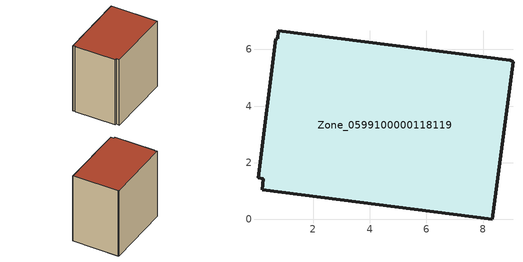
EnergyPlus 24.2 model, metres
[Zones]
Zone_0599100000118119
 floor ground (C_G): 0.77,6.66 8.96,5.61 9.05,5.56 8.33,0 0.2,1.04 0.24,1.44 0.05,1.47 0.68,6.38 0.74,6.38 z3.53
 wall outside (C_F): 0.77,6.66 0.74,6.38 0.68,6.38 0.05,1.47 0.24,1.44 0.2,1.04 8.33,0 9.05,5.56 8.96,5.61 0.77,6.66 z3.53:12.13
 roof outside (C_R): 8.96,5.61 0.77,6.66 0.74,6.38 0.68,6.38 0.05,1.47 0.24,1.44 0.2,1.04 8.33,0 9.05,5.56 z12.13
[BUILDING]
Pand.0599100000118119: North Axis=0; Terrain=City; Loads Convergence Tolerance Value=0.04; Temperature Convergence Tolerance Value=0.4; Solar Distribution=FullExterior; Maximum Number of Warmup Days=25; Minimum Number of Warmup Days=1
[Site:Location]
Rotterdam.The.Hague.AP_ZH_NLD Design_Conditions: Latitude=51.96; Longitude=4.45; Time Zone=1; Elevation=-4.5
[SITE:GROUNDTEMPERATURE:BUILDINGSURFACE]
18, 18, 18, 18, 18, 18, 18, 18, 18, 18, 18, 18
[MATERIAL] Thermal Absorptance=0.9; Solar Absorptance=0.7; Visible Absorptance=0.7
Name | Roughness | Thickness | Conductivity | Density | Specific Heat
G.TC.1975-1991 | MediumSmooth | 0.15 | 0.288461 | 540 | 1210
F.TC.1975-1991 | Rough | 0.3 | 0.230769 | 1920 | 840
R.TC.1975-1991 | MediumRough | 0.2 | 0.153846 | 1500 | 1000
[CONSTRUCTION]
C_G: G.TC.1975-1991
C_F: F.TC.1975-1991
C_R: R.TC.1975-1991
[ZONE]
Zone_0599100000118119: Type=1; Multiplier=1; Ceiling Height=Autocalculate; Volume=Autocalculate; Floor Area=autocalculate; Part of Total Floor Area=Yes
[ZONEINFILTRATION:DESIGNFLOWRATE]
Infil_Zone_0599100000118119: Zone or ZoneList or Space or SpaceList=Zone_0599100000118119; Schedule=AlwaysOn; Design Flow Rate Calculation Method=Flow/Area; Flow Rate per Floor Area=0.003; Constant Term Coefficient=1; Temperature Term Coefficient=0; Velocity Term Coefficient=0; Velocity Squared Term Coefficient=0
[HVACTEMPLATE:ZONE:IDEALLOADSAIRSYSTEM]
Zone_0599100000118119: Maximum Heating Supply Air Temperature=50; Minimum Cooling Supply Air Temperature=13; Maximum Heating Supply Air Humidity Ratio=0.0156; Minimum Cooling Supply Air Humidity Ratio=0.0077; Heating Limit=NoLimit; Cooling Limit=NoLimit; Dehumidification Control Type=ConstantSensibleHeatRatio; Cooling Sensible Heat Ratio=0.7; Dehumidification Setpoint=60; Humidification Control Type=None; Humidification Setpoint=30; Outdoor Air Method=None; Outdoor Air Flow Rate per Person=0.00944; Outdoor Air Flow Rate per Zone Floor Area=0; Outdoor Air Flow Rate per Zone=0; Demand Controlled Ventilation Type=None; Outdoor Air Economizer Type=NoEconomizer; Heat Recovery Type=None; Sensible Heat Recovery Effectiveness=0.7; Latent Heat Recovery Effectiveness=0.65
[ZONECONTROL:THERMOSTAT]
ThermostatControl_Zone_0599100000118119: Zone or ZoneList=Zone_0599100000118119; Control Type Schedule=DualSetpointControlType; Control 1=Thermostat_Zone_0599100000118119; Temperature Difference Between Cutout And Setpoint=0
[THERMOSTATSETPOINT:DUALSETPOINT]
Thermostat_Zone_0599100000118119: Heating Setpoint Temperature Schedule=HeatingSetpoint_Zone_0599100000118119; Cooling Setpoint Temperature Schedule=CoolingSetpoint_Zone_0599100000118119
[SCHEDULE:COMPACT]
HeatingSetpoint_Zone_0599100000118119: Through: 12/31, For: AllDays, Until: 24:00, 21
CoolingSetpoint_Zone_0599100000118119: Through: 12/31, For: AllDays, Until: 24:00, 24
DualSetpointControlType: Through: 12/31, For: AllDays, Until: 24:00, 4
AlwaysOn: Through: 12/31, For: AllDays, Until: 24:00, 1
